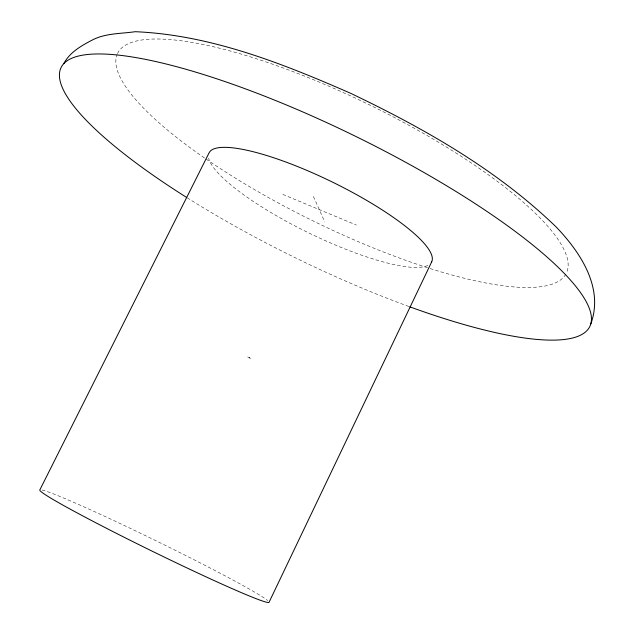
<?xml version="1.0" encoding="UTF-8"?>
<svg xmlns="http://www.w3.org/2000/svg" width="634" height="634" viewBox="0 0 634 634"><rect width="100%" height="100%" fill="white"/><g stroke="black" fill="none" stroke-linecap="round" stroke-linejoin="round"><path stroke-width="0.48" stroke-dasharray="3.17 2.38" d="M282.819 194.424L356.3 225.038M247.68 356.99L251.341 358.654M249.122 357.386L249.899 358.25M313.418 196.485L324.806 222.011M565.869 274.11A249.851 64.517 26.1 0 1 428.394 268M427.443 267.699A249.851 64.517 26.1 0 1 206.042 159.023M204.497 157.969A249.851 64.517 26.1 0 1 117.124 54.421M117.512 53.549A249.851 64.517 26.1 0 1 370.145 105.204A249.851 64.517 26.1 0 1 566.313 273.27M408.835 306.476A294.374 67.79 26.1 0 1 187.68 198.109M427.863 265.432A123.931 28.031 26.1 0 1 308.227 232.654A123.931 28.031 26.1 0 1 208.641 158.143M42.066 490.003A127.64 5.508 26.1 0 1 157.034 541.285A127.64 5.508 26.1 0 1 267.691 600.556"/><path stroke-width="0.95" d="M590.801 323.926C604.091 287.804 580.34 252.229 556.248 227.059C497.016 169.761 424.415 128.551 350.523 93.246C282.185 63.329 210.647 34.918 135.24 31.7C120.809 33.808 105.466 33.119 92.263 40.045C81.247 45.814 69.803 52.226 63.78 63.63M186.848 197.586A294.374 67.79 26.1 0 1 136.564 57.702A294.374 67.79 26.1 0 1 551.406 260.97A294.374 67.79 26.1 0 1 409.754 306.808M431.667 261.897L269.046 602.284A127.64 5.508 26.1 0 1 151.788 550.986A127.64 5.508 26.1 0 1 39.807 489.955L209.038 152.945A123.931 28.031 26.1 0 1 332.501 182.117A123.931 28.031 26.1 0 1 431.667 261.897"/></g></svg>
